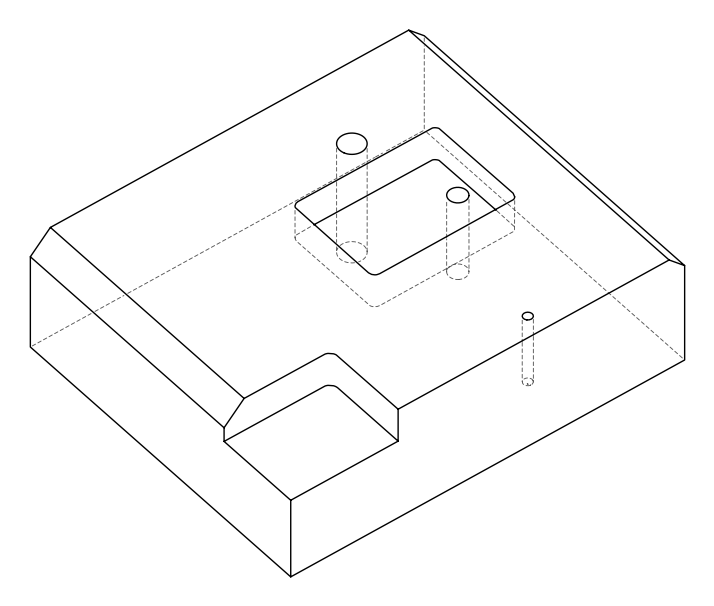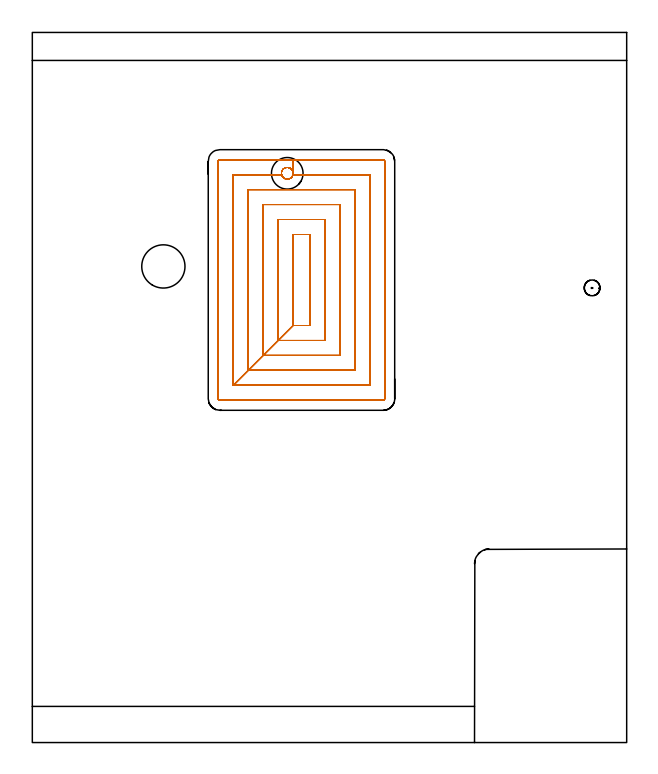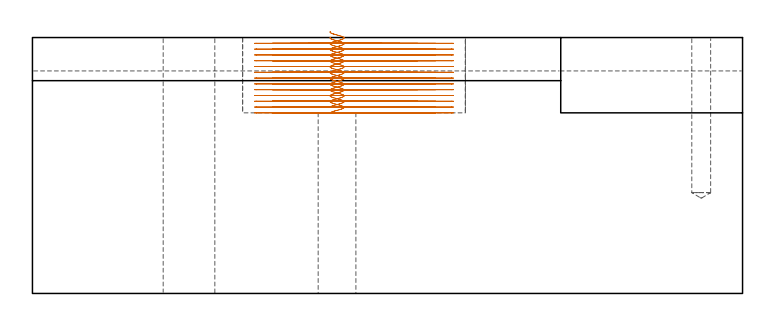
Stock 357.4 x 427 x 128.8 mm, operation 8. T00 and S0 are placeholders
(PLAN: 8 operations, 6 tool changes, 111.3 min)
(1 SPOT_DRILL | STEP1POCKET | NXT0321_9005460120000 | 0.03 min | 1 mm3)
(2 INDEXABLE_INSERT_DRILL_THROUGH_HOLE_FROM_SOLID | STEP1HOLE | NXT0302_023 | 0.53 min | 68312 mm3)
(3 INDEXABLE_INSERT_DRILL_THROUGH_HOLE_FROM_SOLID_1 | STEP1HOLE_1 | NXT0302_009 | 0.39 min | 36464 mm3)
(4 DRILL_BLIND_HOLE_INTO_CENTER | STEP1POCKET | UGT0301_490 | 0.33 min | 5573 mm3)
(5 AREA_MILL | FG_CHAMFER_SURFACE | UGT0205_001 | 17.5 min | 50433 mm3)
(6 AREA_MILL_1 | FG_CHAMFER_SURFACE_1 | UGT0205_001 | 17.37 min | 64495 mm3)
(7 MILL_CORNER_NOTCH_RECTANGULAR | CORNER_NOTCH_RECTANGULAR | NXT0201_012 | Follow Part, ap 4, ae 75% | 22.94 min | 401120 mm3)
(8 MILL_RECTANGULAR_POCKET | POCKET_RECTANGULAR_STRAIGHT | NXT0201_011 | Follow Part, ap 3, ae 75% | 52.2 min | 653593 mm3)
(TOOL NXT0321_9005460120000 | NC Spot Drill, 142deg, 12mm, Carbide, Uncoated | D12 PA142 FL30 Z2)
(TOOL NXT0302_023 | Index. Insert Drill 26mm [880-D2600L32-05] | D26 PA176 FL130 Z2)
(TOOL NXT0302_009 | Index. Insert Drill 19mm [880-D1900L25-05] | D19 PA176 FL95 Z2)
(TOOL UGT0301_490 | Carbide Drill 9.5 mm | D9.5 PA118 FL81 Z2)
(TOOL UGT0205_001 | Chamfer Mill 20 x 3 x 45 deg. | D20 FL50 Z2)
(TOOL NXT0201_012 | ENDMILL 16mm [2P460-1600-NA 1630] | D16 FL38 Z6)
(TOOL NXT0201_011 | ENDMILL 12mm [2P460-1200-NA 1630] | D12 FL38 Z6)
(OP 8 MILL_RECTANGULAR_POCKET)
G17 G21 G94 G90
T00 M6
G54
G17 G0 G90 X149.922 Y341.406 S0 M3
G43 Z138.8 H1
Z131.8
G94 G1 X149.839 Y341.758 Z131.703 F250.
X149.799 Y342.403 Z131.53
X149.878 Y343.045 Z131.356
X150.074 Y343.661 Z131.183
X150.379 Y344.232 Z131.01
X150.784 Y344.736 Z130.837
X150.982 Y344.911 Z130.766
X151.18 Y345.087 Z130.695
X151.375 Y345.226 Z130.631
X151.606 Y345.354 Z130.56
X151.837 Y345.482 Z130.489
X152.398 Y345.685 Z130.329
X152.985 Y345.789 Z130.17
X153.581 Y345.792 Z130.01
X154.169 Y345.694 Z129.85
X154.419 Y345.609 Z129.779
X154.67 Y345.525 Z129.708
X155.211 Y345.236 Z129.544
X155.694 Y344.858 Z129.38
X156.104 Y344.401 Z129.215
X156.427 Y343.879 Z129.051
X156.528 Y343.635 Z128.98
X156.629 Y343.391 Z128.909
X156.769 Y342.792 Z128.745
X156.786 Y342.528 Z128.674
X156.803 Y342.265 Z128.603
X156.75 Y341.69 Z128.448
X156.603 Y341.132 Z128.294
X156.367 Y340.605 Z128.139
X156.047 Y340.125 Z127.984
X155.652 Y339.703 Z127.829
X155.443 Y339.54 Z127.758
X155.011 Y339.25 Z127.619
X154.777 Y339.122 Z127.547
X154.222 Y338.923 Z127.389
X153.642 Y338.819 Z127.231
X153.053 Y338.811 Z127.074
X152.47 Y338.9 Z126.916
X151.949 Y339.079 Z126.768
X151.621 Y339.237 Z126.67
X151.266 Y339.457 Z126.558
X151.051 Y339.611 Z126.487
X150.586 Y340.083 Z126.31
X150.218 Y340.633 Z126.133
X149.96 Y341.242 Z125.955
X149.9 Y341.5 Z125.885
X120.8 F500.
Y214.8
X156.8 Y250.8
X166.9
Y305.5
X156.8
Y250.8
X147.8 Y241.8
X175.9
Y314.5
X147.8
Y241.8
X138.8 Y232.8
X184.9
Y323.5
X138.8
Y232.8
X129.8 Y223.8
X193.9
Y332.5
X129.8
Y223.8
X120.8 Y214.8
X202.9
Y341.5
X156.701
G3 X156.786 Y342.528 R3.492
X156.701 Y343.097 R3.492
G1 Y350.5
X112.7
G3 X111.8 Y349.6 R0.9
G1 Y206.7
G3 X112.7 Y205.8 R0.9
G1 X211.
G3 X211.9 Y206.7 R0.9
G1 Y349.6
G3 X211. Y350.5 R0.9
G1 X156.701
X155.701
G0 X149.925 Y341.39 Z128.885
G1 X149.839 Y341.758 Z128.783 F250.
X149.798 Y342.34 Z128.627
X149.854 Y342.922 Z128.47
X150.005 Y343.486 Z128.314
X150.248 Y344.017 Z128.157
X150.395 Y344.237 Z128.087
X150.544 Y344.457 Z128.015
X150.985 Y344.92 Z127.844
X151.502 Y345.297 Z127.673
X152.079 Y345.574 Z127.501
X152.696 Y345.743 Z127.33
X153.334 Y345.797 Z127.158
X153.971 Y345.737 Z126.987
X154.511 Y345.588 Z126.837
X154.751 Y345.478 Z126.766
X155.111 Y345.288 Z126.657
X155.337 Y345.15 Z126.586
X155.482 Y345.041 Z126.537
X155.676 Y344.861 Z126.466
X155.87 Y344.679 Z126.395
X156.301 Y344.099 Z126.202
X156.605 Y343.445 Z126.008
X156.771 Y342.742 Z125.815
X156.791 Y342.021 Z125.621
X156.751 Y341.758 Z125.55
X156.71 Y341.496 Z125.479
X156.48 Y340.829 Z125.29
X156.12 Y340.221 Z125.101
X155.647 Y339.698 Z124.912
X155.437 Y339.536 Z124.841
X155.053 Y339.278 Z124.717
X154.858 Y339.165 Z124.656
X154.649 Y339.077 Z124.596
X154.402 Y338.976 Z124.524
X153.734 Y338.829 Z124.341
X153.051 Y338.811 Z124.158
X152.376 Y338.924 Z123.974
X151.929 Y339.089 Z123.847
X151.621 Y339.237 Z123.755
X151.266 Y339.457 Z123.643
X151.051 Y339.611 Z123.572
X150.559 Y340.117 Z123.383
X150.177 Y340.711 Z123.194
X149.96 Y341.242 Z123.04
X149.9 Y341.5 Z122.969
X120.8 F500.
Y214.8
X156.8 Y250.8
X166.9
Y305.5
X156.8
Y250.8
X147.8 Y241.8
X175.9
Y314.5
X147.8
Y241.8
X138.8 Y232.8
X184.9
Y323.5
X138.8
Y232.8
X129.8 Y223.8
X193.9
Y332.5
X129.8
Y223.8
X120.8 Y214.8
X202.9
Y341.5
X156.701
G3 X156.751 Y341.758 R3.494
X156.701 Y343.076 R3.537
G1 Y350.5
X112.7
G3 X111.8 Y349.6 R0.9
G1 Y206.7
G3 X112.7 Y205.8 R0.9
G1 X211.
G3 X211.9 Y206.7 R0.9
G1 Y349.6
G3 X211. Y350.5 R0.9
G1 X156.701
X155.701
G0 X149.925 Y341.39 Z125.969
G1 X149.839 Y341.758 Z125.868 F250.
X149.798 Y342.34 Z125.712
X149.854 Y342.922 Z125.555
X150.005 Y343.486 Z125.399
X150.248 Y344.017 Z125.242
X150.395 Y344.237 Z125.171
X150.544 Y344.457 Z125.1
X150.985 Y344.92 Z124.929
X151.502 Y345.297 Z124.757
X152.079 Y345.574 Z124.586
X152.696 Y345.743 Z124.414
X153.334 Y345.797 Z124.243
X153.971 Y345.737 Z124.071
X154.511 Y345.588 Z123.921
X154.751 Y345.478 Z123.85
X155.111 Y345.288 Z123.741
X155.337 Y345.15 Z123.67
X155.482 Y345.041 Z123.622
X155.676 Y344.861 Z123.551
X155.87 Y344.679 Z123.48
X156.301 Y344.099 Z123.286
X156.605 Y343.445 Z123.093
X156.771 Y342.742 Z122.899
X156.791 Y342.021 Z122.706
X156.751 Y341.758 Z122.635
X156.71 Y341.496 Z122.564
X156.48 Y340.829 Z122.375
X156.12 Y340.221 Z122.185
X155.647 Y339.698 Z121.996
X155.437 Y339.536 Z121.925
X155.053 Y339.278 Z121.801
X154.858 Y339.165 Z121.741
X154.649 Y339.077 Z121.68
X154.402 Y338.976 Z121.609
X153.731 Y338.828 Z121.425
X153.044 Y338.812 Z121.24
X152.367 Y338.927 Z121.056
X151.933 Y339.087 Z120.932
X151.617 Y339.239 Z120.838
X151.266 Y339.457 Z120.728
X151.051 Y339.611 Z120.657
X150.559 Y340.117 Z120.468
X150.177 Y340.711 Z120.279
X149.96 Y341.242 Z120.125
X149.9 Y341.5 Z120.054
X120.8 F500.
Y214.8
X156.8 Y250.8
X166.9
Y305.5
X156.8
Y250.8
X147.8 Y241.8
X175.9
Y314.5
X147.8
Y241.8
X138.8 Y232.8
X184.9
Y323.5
X138.8
Y232.8
X129.8 Y223.8
X193.9
Y332.5
X129.8
Y223.8
X120.8 Y214.8
X202.9
Y341.5
X156.701
G3 X156.751 Y341.758 R3.494
X156.701 Y343.076 R3.537
G1 Y350.5
X112.7
G3 X111.8 Y349.6 R0.9
G1 Y206.7
G3 X112.7 Y205.8 R0.9
G1 X211.
G3 X211.9 Y206.7 R0.9
G1 Y349.6
G3 X211. Y350.5 R0.9
G1 X156.701
X155.701
G0 X149.923 Y341.401 Z123.054
G1 X149.839 Y341.758 Z122.956 F250.
X149.799 Y342.403 Z122.782
X149.878 Y343.045 Z122.609
X150.074 Y343.661 Z122.436
X150.379 Y344.231 Z122.262
X150.784 Y344.736 Z122.089
X150.982 Y344.911 Z122.018
X151.18 Y345.087 Z121.947
X151.759 Y345.445 Z121.765
X152.397 Y345.685 Z121.582
X153.07 Y345.796 Z121.4
X153.751 Y345.774 Z121.217
X154.415 Y345.621 Z121.035
X155.037 Y345.343 Z120.852
X155.593 Y344.949 Z120.669
X156.062 Y344.455 Z120.487
X156.427 Y343.879 Z120.304
X156.528 Y343.635 Z120.233
X156.629 Y343.391 Z120.162
X156.776 Y342.736 Z119.983
X156.796 Y342.064 Z119.803
X156.687 Y341.402 Z119.623
X156.453 Y340.772 Z119.443
X156.104 Y340.199 Z119.263
X155.652 Y339.702 Z119.083
X155.443 Y339.54 Z119.012
X155.011 Y339.25 Z118.873
X154.913 Y339.196 Z118.843
X154.811 Y339.148 Z118.812
X154.569 Y339.035 Z118.741
X153.988 Y338.869 Z118.579
X153.388 Y338.803 Z118.417
X152.785 Y338.84 Z118.255
X152.197 Y338.977 Z118.094
X151.95 Y339.079 Z118.022
X151.617 Y339.239 Z117.923
X151.266 Y339.457 Z117.812
X151.051 Y339.611 Z117.741
X150.586 Y340.083 Z117.564
X150.218 Y340.633 Z117.387
X149.96 Y341.242 Z117.209
X149.9 Y341.5 Z117.138
X120.8 F500.
Y214.8
X156.8 Y250.8
X166.9
Y305.5
X156.8
Y250.8
X147.8 Y241.8
X175.9
Y314.5
X147.8
Y241.8
X138.8 Y232.8
X184.9
Y323.5
X138.8
Y232.8
X129.8 Y223.8
X193.9
Y332.5
X129.8
Y223.8
X120.8 Y214.8
X202.9
Y341.5
X156.701
G3 X156.701 Y343.097 R3.492
G1 Y350.5
X112.7
G3 X111.8 Y349.6 R0.9
G1 Y206.7
G3 X112.7 Y205.8 R0.9
G1 X211.
G3 X211.9 Y206.7 R0.9
G1 Y349.6
G3 X211. Y350.5 R0.9
G1 X156.701
X155.701
G0 X149.923 Y341.401 Z120.138
G1 X149.839 Y341.758 Z120.04 F250.
X149.799 Y342.403 Z119.867
X149.878 Y343.045 Z119.694
X150.074 Y343.661 Z119.52
X150.379 Y344.231 Z119.347
X150.784 Y344.736 Z119.174
X150.982 Y344.911 Z119.103
X151.18 Y345.087 Z119.032
X151.759 Y345.445 Z118.849
X152.397 Y345.685 Z118.667
X153.07 Y345.796 Z118.484
X153.751 Y345.774 Z118.302
X154.415 Y345.621 Z118.119
X155.037 Y345.343 Z117.936
X155.593 Y344.949 Z117.754
X156.062 Y344.455 Z117.571
X156.427 Y343.879 Z117.389
X156.528 Y343.635 Z117.318
X156.629 Y343.391 Z117.247
X156.776 Y342.736 Z117.067
X156.796 Y342.064 Z116.887
X156.687 Y341.402 Z116.707
X156.453 Y340.772 Z116.527
X156.104 Y340.199 Z116.347
X155.652 Y339.702 Z116.168
X155.443 Y339.54 Z116.097
X155.011 Y339.25 Z115.957
X154.777 Y339.122 Z115.886
X154.153 Y338.905 Z115.709
X153.5 Y338.808 Z115.532
X152.84 Y338.832 Z115.355
X152.196 Y338.978 Z115.178
X151.949 Y339.079 Z115.106
X151.621 Y339.237 Z115.009
X151.266 Y339.457 Z114.897
X151.051 Y339.611 Z114.826
X150.586 Y340.083 Z114.649
X150.218 Y340.633 Z114.471
X149.96 Y341.242 Z114.294
X149.9 Y341.5 Z114.223
X120.8 F500.
Y214.8
X156.8 Y250.8
X166.9
Y305.5
X156.8
Y250.8
X147.8 Y241.8
X175.9
Y314.5
X147.8
Y241.8
X138.8 Y232.8
X184.9
Y323.5
X138.8
Y232.8
X129.8 Y223.8
X193.9
Y332.5
X129.8
Y223.8
X120.8 Y214.8
X202.9
Y341.5
X156.701
G3 X156.701 Y343.097 R3.492
G1 Y350.5
X112.7
G3 X111.8 Y349.6 R0.9
G1 Y206.7
G3 X112.7 Y205.8 R0.9
G1 X211.
G3 X211.9 Y206.7 R0.9
G1 Y349.6
G3 X211. Y350.5 R0.9
G1 X156.701
X155.701
G0 X149.923 Y341.401 Z117.223
G1 X149.839 Y341.758 Z117.125 F250.
X149.799 Y342.403 Z116.952
X149.878 Y343.045 Z116.778
X150.074 Y343.661 Z116.605
X150.379 Y344.231 Z116.432
X150.784 Y344.736 Z116.258
X150.982 Y344.911 Z116.187
X151.18 Y345.087 Z116.117
X151.759 Y345.445 Z115.934
X152.397 Y345.685 Z115.751
X153.07 Y345.796 Z115.569
X153.751 Y345.774 Z115.386
X154.415 Y345.621 Z115.204
X155.037 Y345.343 Z115.021
X155.593 Y344.949 Z114.839
X156.062 Y344.455 Z114.656
X156.427 Y343.879 Z114.473
X156.528 Y343.635 Z114.403
X156.629 Y343.391 Z114.332
X156.776 Y342.736 Z114.152
X156.796 Y342.064 Z113.972
X156.687 Y341.402 Z113.792
X156.453 Y340.772 Z113.612
X156.104 Y340.199 Z113.432
X155.652 Y339.702 Z113.252
X155.443 Y339.54 Z113.181
X155.011 Y339.25 Z113.042
X154.777 Y339.122 Z112.97
X154.153 Y338.905 Z112.793
X153.5 Y338.808 Z112.616
X152.84 Y338.832 Z112.439
X152.196 Y338.978 Z112.262
X151.949 Y339.079 Z112.191
X151.621 Y339.237 Z112.093
X151.266 Y339.457 Z111.981
X151.051 Y339.611 Z111.911
X150.586 Y340.083 Z111.733
X150.218 Y340.633 Z111.556
X149.96 Y341.242 Z111.379
X149.9 Y341.5 Z111.308
X120.8 F500.
Y214.8
X156.8 Y250.8
X166.9
Y305.5
X156.8
Y250.8
X147.8 Y241.8
X175.9
Y314.5
X147.8
Y241.8
X138.8 Y232.8
X184.9
Y323.5
X138.8
Y232.8
X129.8 Y223.8
X193.9
Y332.5
X129.8
Y223.8
X120.8 Y214.8
X202.9
Y341.5
X156.701
G3 X156.701 Y343.097 R3.492
G1 Y350.5
X112.7
G3 X111.8 Y349.6 R0.9
G1 Y206.7
G3 X112.7 Y205.8 R0.9
G1 X211.
G3 X211.9 Y206.7 R0.9
G1 Y349.6
G3 X211. Y350.5 R0.9
G1 X156.701
X155.701
G0 X149.923 Y341.4 Z114.308
G1 X149.839 Y341.758 Z114.209 F250.
X149.801 Y342.454 Z114.022
X149.902 Y343.145 Z113.835
X150.137 Y343.802 Z113.648
X150.497 Y344.399 Z113.461
X150.672 Y344.598 Z113.391
X150.816 Y344.764 Z113.332
X150.981 Y344.91 Z113.273
X151.178 Y345.086 Z113.202
X151.789 Y345.459 Z113.01
X152.462 Y345.701 Z112.818
X153.17 Y345.801 Z112.627
X153.884 Y345.754 Z112.435
X154.141 Y345.691 Z112.364
X154.397 Y345.627 Z112.293
X155.025 Y345.35 Z112.11
X155.586 Y344.955 Z111.926
X156.059 Y344.459 Z111.742
X156.427 Y343.879 Z111.558
X156.528 Y343.635 Z111.487
X156.629 Y343.391 Z111.416
X156.776 Y342.736 Z111.236
X156.796 Y342.064 Z111.057
X156.687 Y341.402 Z110.877
X156.453 Y340.772 Z110.697
X156.104 Y340.199 Z110.517
X155.652 Y339.702 Z110.337
X155.443 Y339.54 Z110.266
X155.011 Y339.25 Z110.127
X154.912 Y339.195 Z110.096
X154.809 Y339.147 Z110.066
X154.567 Y339.034 Z109.994
X153.986 Y338.869 Z109.832
X153.386 Y338.803 Z109.671
X152.784 Y338.84 Z109.509
X152.196 Y338.978 Z109.347
X151.949 Y339.079 Z109.276
X151.62 Y339.238 Z109.178
X151.266 Y339.457 Z109.066
X151.051 Y339.611 Z108.995
X150.586 Y340.083 Z108.818
X150.218 Y340.633 Z108.64
X149.96 Y341.242 Z108.463
X149.9 Y341.5 Z108.392
X120.8 F500.
Y214.8
X156.8 Y250.8
X166.9
Y305.5
X156.8
Y250.8
X147.8 Y241.8
X175.9
Y314.5
X147.8
Y241.8
X138.8 Y232.8
X184.9
Y323.5
X138.8
Y232.8
X129.8 Y223.8
X193.9
Y332.5
X129.8
Y223.8
X120.8 Y214.8
X202.9
Y341.5
X156.701
G3 X156.701 Y343.097 R3.492
G1 Y350.5
X112.7
G3 X111.8 Y349.6 R0.9
G1 Y206.7
G3 X112.7 Y205.8 R0.9
G1 X211.
G3 X211.9 Y206.7 R0.9
G1 Y349.6
G3 X211. Y350.5 R0.9
G1 X156.701
X155.701
G0 X149.923 Y341.4 Z111.392
G1 X149.839 Y341.758 Z111.294 F250.
X149.801 Y342.454 Z111.107
X149.902 Y343.145 Z110.92
X150.137 Y343.802 Z110.733
X150.497 Y344.399 Z110.546
X150.672 Y344.598 Z110.475
X150.816 Y344.764 Z110.416
X150.981 Y344.91 Z110.357
X151.178 Y345.086 Z110.286
X151.788 Y345.459 Z110.095
X152.46 Y345.701 Z109.903
X153.168 Y345.801 Z109.712
X153.881 Y345.755 Z109.52
X154.138 Y345.692 Z109.45
X154.394 Y345.628 Z109.379
X155.023 Y345.351 Z109.195
X155.585 Y344.956 Z109.011
X156.059 Y344.459 Z108.827
X156.427 Y343.879 Z108.643
X156.528 Y343.635 Z108.572
X156.629 Y343.391 Z108.501
X156.776 Y342.736 Z108.321
X156.796 Y342.064 Z108.141
X156.687 Y341.402 Z107.961
X156.453 Y340.772 Z107.781
X156.104 Y340.199 Z107.601
X155.652 Y339.702 Z107.422
X155.443 Y339.54 Z107.351
X155.011 Y339.25 Z107.211
X154.917 Y339.198 Z107.182
X154.819 Y339.152 Z107.154
X154.578 Y339.038 Z107.082
X153.996 Y338.87 Z106.92
X153.393 Y338.803 Z106.757
X152.788 Y338.839 Z106.595
X152.198 Y338.977 Z106.432
X151.951 Y339.078 Z106.361
X151.617 Y339.24 Z106.261
X151.266 Y339.457 Z106.151
X151.051 Y339.611 Z106.08
X150.586 Y340.083 Z105.902
X150.218 Y340.633 Z105.725
X149.96 Y341.242 Z105.548
X149.9 Y341.5 Z105.477
X120.8 F500.
Y214.8
X156.8 Y250.8
X166.9
Y305.5
X156.8
Y250.8
X147.8 Y241.8
X175.9
Y314.5
X147.8
Y241.8
X138.8 Y232.8
X184.9
Y323.5
X138.8
Y232.8
X129.8 Y223.8
X193.9
Y332.5
X129.8
Y223.8
X120.8 Y214.8
X202.9
Y341.5
X156.701
G3 X156.701 Y343.097 R3.492
G1 Y350.5
X112.7
G3 X111.8 Y349.6 R0.9
G1 Y206.7
G3 X112.7 Y205.8 R0.9
G1 X211.
G3 X211.9 Y206.7 R0.9
G1 Y349.6
G3 X211. Y350.5 R0.9
G1 X156.701
X155.701
G0 X149.923 Y341.401 Z108.477
G1 X149.839 Y341.758 Z108.379 F250.
X149.799 Y342.403 Z108.205
X149.878 Y343.045 Z108.032
X150.074 Y343.661 Z107.859
X150.379 Y344.231 Z107.686
X150.784 Y344.736 Z107.512
X150.982 Y344.911 Z107.441
X151.18 Y345.087 Z107.371
X151.759 Y345.445 Z107.188
X152.397 Y345.685 Z107.005
X153.07 Y345.796 Z106.823
X153.751 Y345.774 Z106.64
X154.415 Y345.621 Z106.458
X155.037 Y345.343 Z106.275
X155.593 Y344.949 Z106.092
X156.062 Y344.455 Z105.91
X156.427 Y343.879 Z105.727
X156.528 Y343.635 Z105.656
X156.629 Y343.391 Z105.586
X156.776 Y342.736 Z105.406
X156.796 Y342.064 Z105.226
X156.687 Y341.402 Z105.046
X156.453 Y340.772 Z104.866
X156.104 Y340.199 Z104.686
X155.652 Y339.702 Z104.506
X155.443 Y339.54 Z104.435
X155.011 Y339.25 Z104.296
X154.916 Y339.197 Z104.267
X154.817 Y339.151 Z104.237
X154.575 Y339.037 Z104.166
X153.993 Y338.87 Z104.004
X153.392 Y338.803 Z103.841
X152.787 Y338.839 Z103.679
X152.198 Y338.977 Z103.517
X151.951 Y339.078 Z103.445
X151.617 Y339.24 Z103.346
X151.266 Y339.457 Z103.235
X151.051 Y339.611 Z103.164
X150.586 Y340.083 Z102.987
X150.218 Y340.633 Z102.81
X149.96 Y341.242 Z102.632
X149.9 Y341.5 Z102.562
X120.8 F500.
Y214.8
X156.8 Y250.8
X166.9
Y305.5
X156.8
Y250.8
X147.8 Y241.8
X175.9
Y314.5
X147.8
Y241.8
X138.8 Y232.8
X184.9
Y323.5
X138.8
Y232.8
X129.8 Y223.8
X193.9
Y332.5
X129.8
Y223.8
X120.8 Y214.8
X202.9
Y341.5
X156.701
G3 X156.701 Y343.097 R3.492
G1 Y350.5
X112.7
G3 X111.8 Y349.6 R0.9
G1 Y206.7
G3 X112.7 Y205.8 R0.9
G1 X211.
G3 X211.9 Y206.7 R0.9
G1 Y349.6
G3 X211. Y350.5 R0.9
G1 X156.701
X155.701
G0 X149.923 Y341.401 Z105.562
G1 X149.839 Y341.758 Z105.463 F250.
X149.799 Y342.403 Z105.29
X149.878 Y343.045 Z105.117
X150.074 Y343.661 Z104.943
X150.379 Y344.231 Z104.77
X150.784 Y344.736 Z104.597
X150.982 Y344.911 Z104.526
X151.18 Y345.087 Z104.455
X151.759 Y345.445 Z104.273
X152.397 Y345.685 Z104.09
X153.07 Y345.796 Z103.907
X153.751 Y345.774 Z103.725
X154.415 Y345.621 Z103.542
X155.037 Y345.343 Z103.36
X155.593 Y344.949 Z103.177
X156.062 Y344.455 Z102.994
X156.427 Y343.879 Z102.812
X156.528 Y343.635 Z102.741
X156.629 Y343.391 Z102.67
X156.776 Y342.736 Z102.49
X156.796 Y342.064 Z102.31
X156.687 Y341.402 Z102.13
X156.453 Y340.772 Z101.951
X156.104 Y340.199 Z101.771
X155.652 Y339.702 Z101.591
X155.443 Y339.54 Z101.52
X155.011 Y339.25 Z101.38
X154.777 Y339.122 Z101.309
X154.153 Y338.905 Z101.132
X153.5 Y338.808 Z100.955
X152.84 Y338.832 Z100.778
X152.196 Y338.978 Z100.601
X151.949 Y339.079 Z100.529
X151.621 Y339.237 Z100.432
X151.266 Y339.457 Z100.32
X151.051 Y339.611 Z100.249
X150.586 Y340.083 Z100.072
X150.218 Y340.633 Z99.894
X149.96 Y341.242 Z99.717
X149.9 Y341.5 Z99.646
X120.8 F500.
Y214.8
X156.8 Y250.8
X166.9
Y305.5
X156.8
Y250.8
X147.8 Y241.8
X175.9
Y314.5
X147.8
Y241.8
X138.8 Y232.8
X184.9
Y323.5
X138.8
Y232.8
X129.8 Y223.8
X193.9
Y332.5
X129.8
Y223.8
X120.8 Y214.8
X202.9
Y341.5
X156.701
G3 X156.701 Y343.097 R3.492
G1 Y350.5
X112.7
G3 X111.8 Y349.6 R0.9
G1 Y206.7
G3 X112.7 Y205.8 R0.9
G1 X211.
G3 X211.9 Y206.7 R0.9
G1 Y349.6
G3 X211. Y350.5 R0.9
G1 X156.701
X155.701
G0 X149.924 Y341.4 Z102.646
G1 X149.84 Y341.758 Z102.548 F250.
X149.8 Y342.404 Z102.374
X149.879 Y343.046 Z102.201
X150.075 Y343.663 Z102.027
X150.381 Y344.234 Z101.854
X150.787 Y344.738 Z101.68
X150.985 Y344.914 Z101.609
X151.183 Y345.089 Z101.539
X151.793 Y345.461 Z101.347
X152.465 Y345.702 Z101.156
X153.173 Y345.801 Z100.964
X153.886 Y345.754 Z100.773
X154.143 Y345.69 Z100.702
X154.399 Y345.627 Z100.631
X155.026 Y345.349 Z100.447
X155.587 Y344.954 Z100.264
X156.06 Y344.458 Z100.08
X156.427 Y343.879 Z99.896
X156.528 Y343.635 Z99.825
X156.629 Y343.391 Z99.755
X156.779 Y342.712 Z99.569
X156.792 Y342.018 Z99.382
X156.751 Y341.757 Z99.312
X156.71 Y341.496 Z99.241
X156.48 Y340.829 Z99.052
X156.121 Y340.222 Z98.863
X155.648 Y339.699 Z98.674
X155.438 Y339.537 Z98.603
X155.011 Y339.25 Z98.465
X154.777 Y339.122 Z98.393
X154.153 Y338.905 Z98.216
X153.5 Y338.808 Z98.039
X152.84 Y338.832 Z97.862
X152.196 Y338.978 Z97.686
X151.949 Y339.079 Z97.614
X151.621 Y339.237 Z97.516
X151.266 Y339.457 Z97.404
X151.051 Y339.612 Z97.334
X150.586 Y340.083 Z97.156
X150.218 Y340.633 Z96.979
X149.961 Y341.242 Z96.802
X149.9 Y341.5 Z96.731
X120.8 F500.
Y214.8
X156.8 Y250.8
X166.9
Y305.5
X156.8
Y250.8
X147.8 Y241.8
X175.9
Y314.5
X147.8
Y241.8
X138.8 Y232.8
X184.9
Y323.5
X138.8
Y232.8
X129.8 Y223.8
X193.9
Y332.5
X129.8
Y223.8
X120.8 Y214.8
X202.9
Y341.5
X156.701
G3 X156.751 Y341.757 R3.491
X156.701 Y343.097 R3.492
G1 Y350.5
X112.7
G3 X111.8 Y349.6 R0.9
G1 Y206.7
G3 X112.7 Y205.8 R0.9
G1 X211.
G3 X211.9 Y206.7 R0.9
G1 Y349.6
G3 X211. Y350.5 R0.9
G1 X156.701
X155.701
G0 X149.924 Y341.4 Z99.731
G1 X149.84 Y341.758 Z99.632 F250.
X149.8 Y342.404 Z99.459
X149.879 Y343.046 Z99.285
X150.075 Y343.663 Z99.112
X150.381 Y344.234 Z98.938
X150.787 Y344.738 Z98.765
X150.985 Y344.914 Z98.694
X151.183 Y345.089 Z98.623
X151.793 Y345.461 Z98.432
X152.465 Y345.702 Z98.24
X153.173 Y345.801 Z98.049
X153.886 Y345.754 Z97.857
X154.143 Y345.69 Z97.787
X154.399 Y345.627 Z97.716
X155.026 Y345.349 Z97.532
X155.587 Y344.954 Z97.348
X156.06 Y344.458 Z97.165
X156.427 Y343.879 Z96.981
X156.528 Y343.635 Z96.91
X156.629 Y343.391 Z96.839
X156.779 Y342.712 Z96.653
X156.792 Y342.018 Z96.467
X156.751 Y341.757 Z96.396
X156.71 Y341.496 Z96.325
X156.48 Y340.829 Z96.136
X156.121 Y340.222 Z95.947
X155.648 Y339.699 Z95.758
X155.438 Y339.537 Z95.688
X155.011 Y339.25 Z95.55
X154.915 Y339.197 Z95.52
X154.816 Y339.151 Z95.491
X154.575 Y339.037 Z95.419
X153.993 Y338.87 Z95.257
X153.391 Y338.803 Z95.095
X152.786 Y338.84 Z94.933
X152.197 Y338.977 Z94.77
X151.95 Y339.079 Z94.699
X151.619 Y339.239 Z94.6
X151.266 Y339.457 Z94.489
X151.051 Y339.612 Z94.418
X150.586 Y340.083 Z94.241
X150.218 Y340.633 Z94.064
X149.961 Y341.242 Z93.886
X149.9 Y341.5 Z93.815
X120.8 F500.
Y214.8
X156.8 Y250.8
X166.9
Y305.5
X156.8
Y250.8
X147.8 Y241.8
X175.9
Y314.5
X147.8
Y241.8
X138.8 Y232.8
X184.9
Y323.5
X138.8
Y232.8
X129.8 Y223.8
X193.9
Y332.5
X129.8
Y223.8
X120.8 Y214.8
X202.9
Y341.5
X156.701
G3 X156.751 Y341.757 R3.491
X156.701 Y343.097 R3.492
G1 Y350.5
X112.7
G3 X111.8 Y349.6 R0.9
G1 Y206.7
G3 X112.7 Y205.8 R0.9
G1 X211.
G3 X211.9 Y206.7 R0.9
G1 Y349.6
G3 X211. Y350.5 R0.9
G1 X156.701
X155.701
G0 X149.923 Y341.401 Z96.815
G1 X149.839 Y341.758 Z96.717 F250.
X149.799 Y342.403 Z96.544
X149.878 Y343.045 Z96.371
X150.074 Y343.661 Z96.197
X150.379 Y344.231 Z96.024
X150.784 Y344.736 Z95.851
X150.982 Y344.911 Z95.78
X151.18 Y345.087 Z95.709
X151.759 Y345.445 Z95.526
X152.397 Y345.685 Z95.344
X153.07 Y345.796 Z95.161
X153.751 Y345.774 Z94.979
X154.415 Y345.621 Z94.796
X155.037 Y345.343 Z94.614
X155.593 Y344.949 Z94.431
X156.062 Y344.455 Z94.248
X156.427 Y343.879 Z94.066
X156.528 Y343.635 Z93.995
X156.629 Y343.391 Z93.924
X156.776 Y342.736 Z93.744
X156.796 Y342.064 Z93.564
X156.687 Y341.402 Z93.384
X156.453 Y340.772 Z93.204
X156.104 Y340.199 Z93.025
X155.652 Y339.702 Z92.845
X155.443 Y339.54 Z92.774
X155.011 Y339.25 Z92.634
X154.916 Y339.198 Z92.605
X154.817 Y339.151 Z92.576
X154.576 Y339.037 Z92.504
X153.994 Y338.87 Z92.342
X153.392 Y338.803 Z92.18
X152.788 Y338.839 Z92.018
X152.198 Y338.977 Z91.856
X151.951 Y339.078 Z91.784
X151.615 Y339.24 Z91.684
X151.266 Y339.457 Z91.574
X151.051 Y339.611 Z91.503
X150.586 Y340.083 Z91.326
X150.218 Y340.633 Z91.148
X149.96 Y341.242 Z90.971
X149.9 Y341.5 Z90.9
X120.8 F500.
Y214.8
X156.8 Y250.8
X166.9
Y305.5
X156.8
Y250.8
X147.8 Y241.8
X175.9
Y314.5
X147.8
Y241.8
X138.8 Y232.8
X184.9
Y323.5
X138.8
Y232.8
X129.8 Y223.8
X193.9
Y332.5
X129.8
Y223.8
X120.8 Y214.8
X202.9
Y341.5
X156.701
G3 X156.701 Y343.097 R3.492
G1 Y350.5
X112.7
G3 X111.8 Y349.6 R0.9
G1 Y206.7
G3 X112.7 Y205.8 R0.9
G1 X211.
G3 X211.9 Y206.7 R0.9
G1 Y349.6
G3 X211. Y350.5 R0.9
G1 X156.701
X155.701
G0 Z138.8
M5
M2
